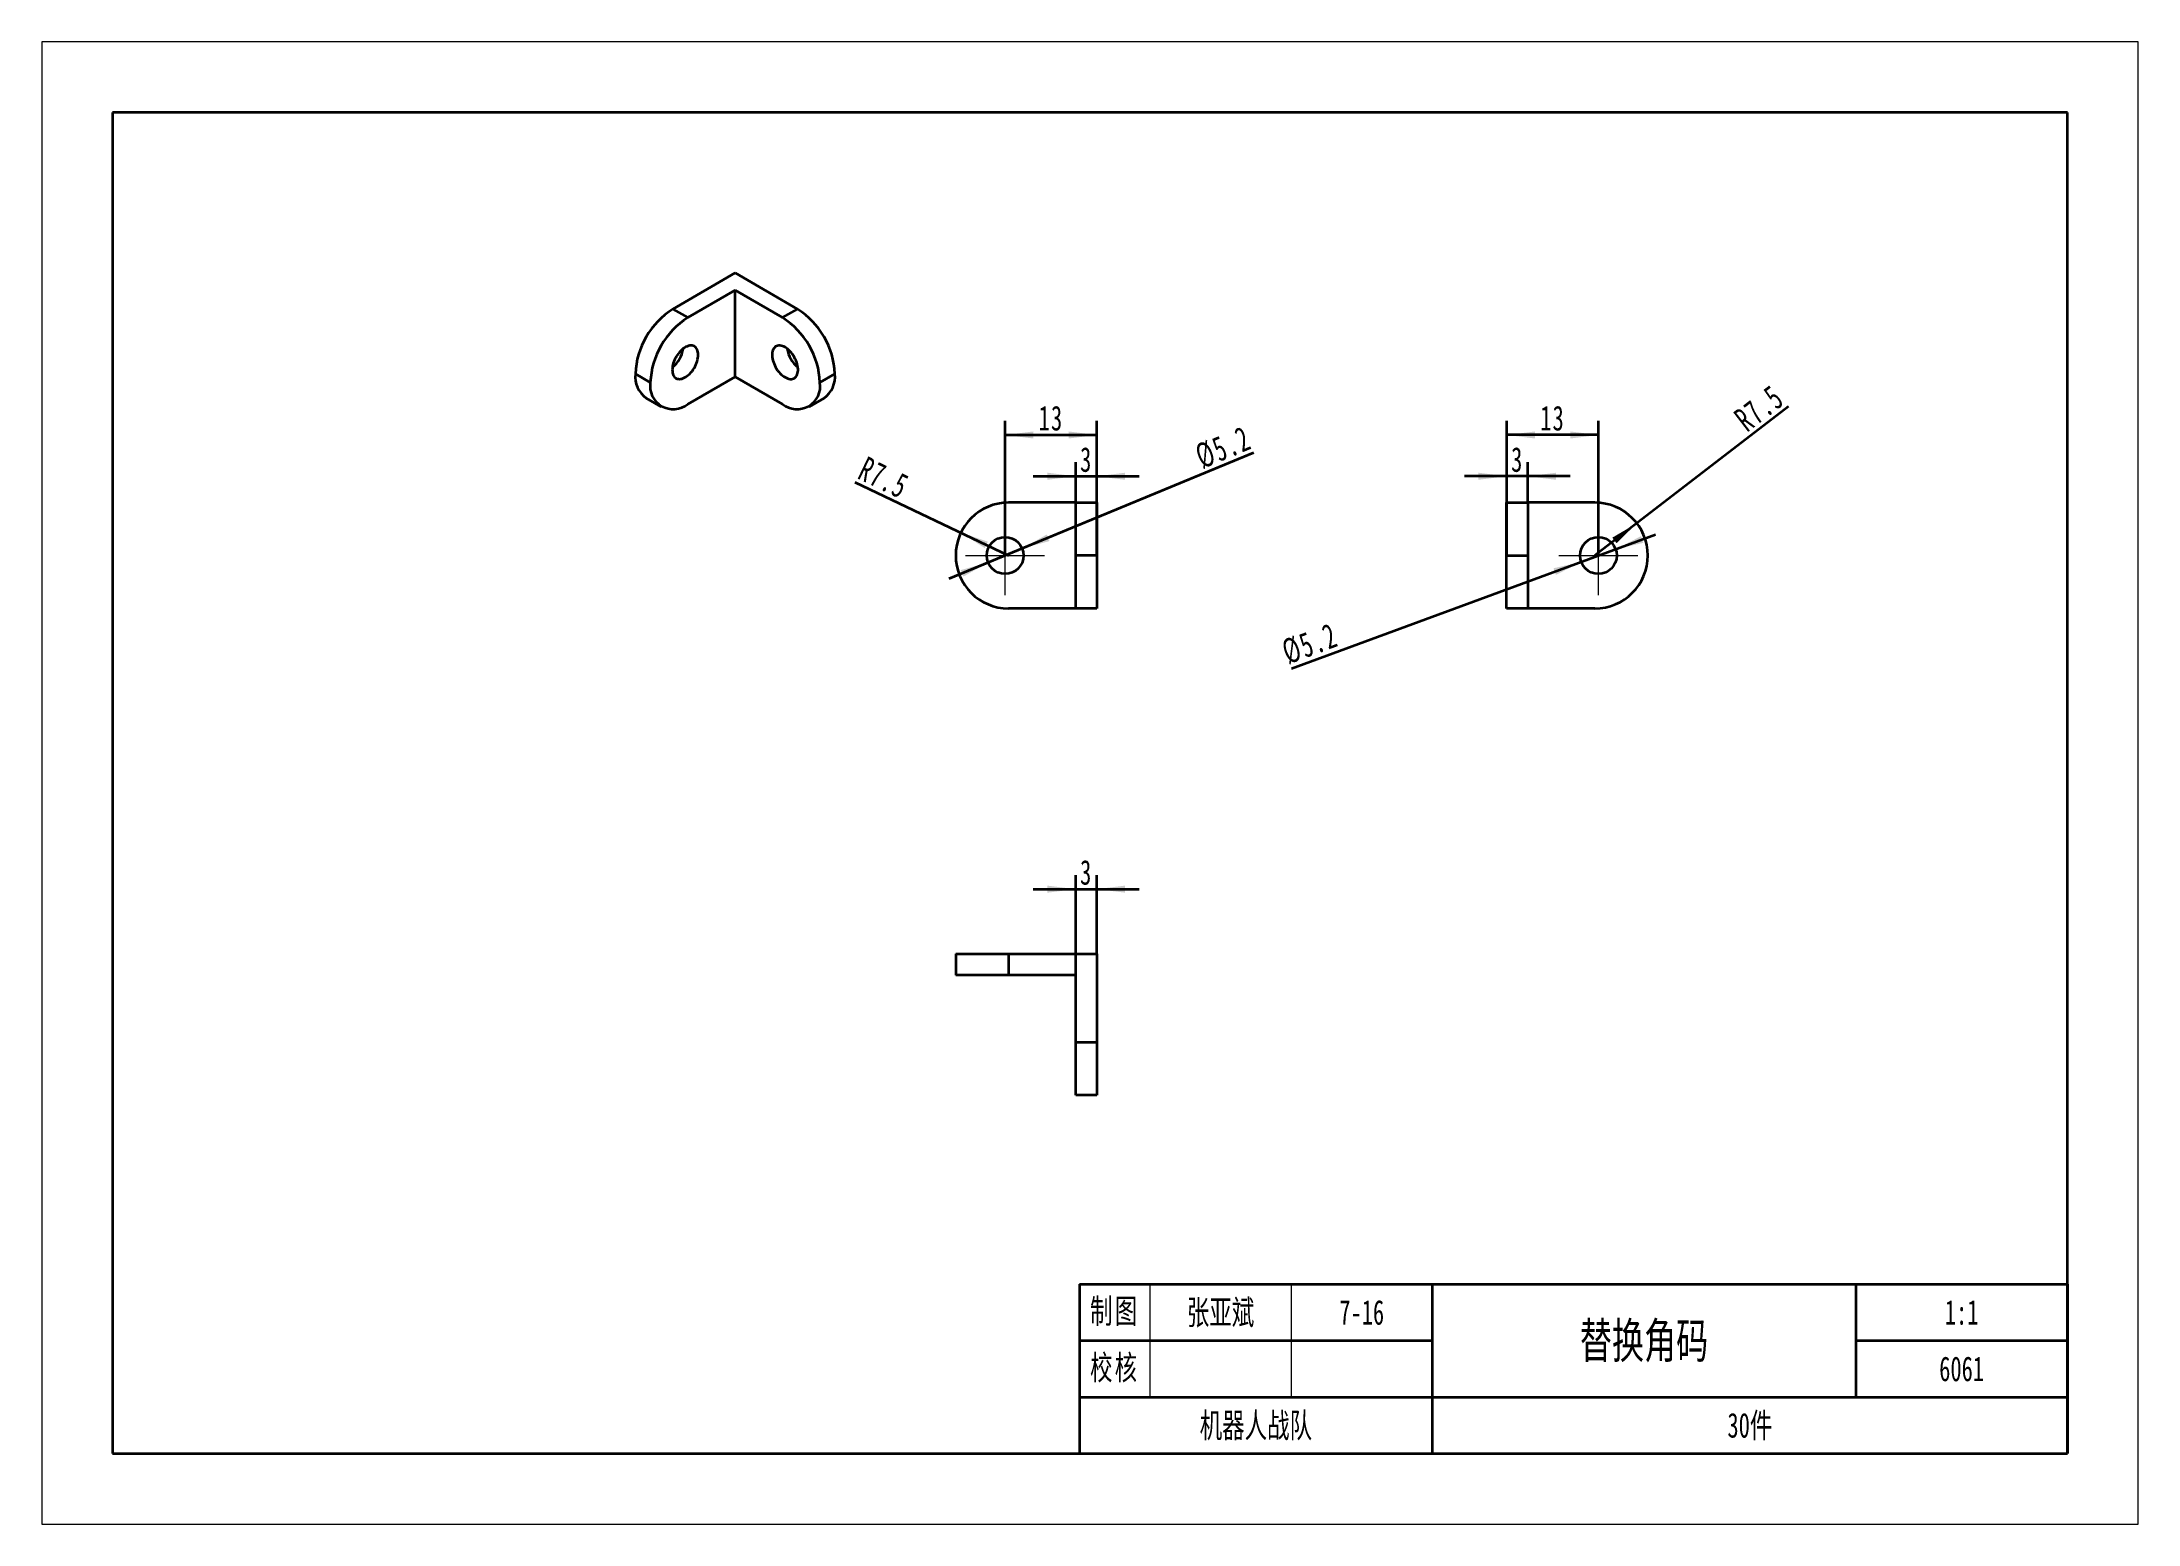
# Model space of a CAD drawing. Header units: millimetres. Extents: x -148 to 148, y -105 to 105.
import ezdxf
from ezdxf.enums import TextEntityAlignment as Align

# ---------------------------------------------------------------- set-up
doc = ezdxf.new("R2010")
doc.units = ezdxf.units.MM
doc.linetypes.add('点画线', pattern=[18, 12, -2, 2, -2])
doc.layers.get('0').update_dxf_attribs({"lineweight": 35})
for name, color, linetype, lineweight in [('中心线层', 1, '点画线', 18), ('尺寸线层', 3, 'Continuous', 18), ('粗实线层', 7, 'Continuous', 35), ('细实线层', 7, 'Continuous', 18)]:
    doc.layers.add(name, color=color, linetype=linetype, lineweight=lineweight)
doc.styles.add('标准', font='', dxfattribs={"width": 0.667})
doc.styles.get('标准').set_extended_font_data('宋体')
doc.dimstyles.new('GB_尺寸', dxfattribs={"dimtxt": 3.5, "dimasz": 4, "dimexe": 2, "dimexo": 0, "dimtad": 1, "dimdsep": 46, "dimtxsty": '标准', "dimblk": '_CAXARROW', "dimcen": 0, "dimdle": 6, "dimazin": 2, "dimtfac": 0.707107, "dimtdec": 3, "dimtmove": 2, "dimatfit": 3, "dimfxl": 0, "dimfrac": 2, "dimtolj": 1, "dimtzin": 0, "dimarcsym": 0})

# ---------------------------------------------------------------- blocks, each defined once
blk = doc.blocks.new('$CAXA_FRAME_13B17AC1$')
at = {"layer": '粗实线层'}
for p, q in [((-138.5, 95), (-138.5, -95)), ((138.5, 95), (-138.5, 95)), ((138.5, -95), (138.5, 95)), ((-138.5, -95), (138.5, -95))]:
    blk.add_line(p, q, dxfattribs=at)
at = {"layer": '细实线层'}
for p, q in [((148.5, 105), (-148.5, 105)), ((-148.5, 105), (-148.5, -105)), ((148.5, -105), (148.5, 105)), ((-148.5, -105), (148.5, -105))]:
    blk.add_line(p, q, dxfattribs=at)
blk = doc.blocks.new('$CAXA_TITLE_151E506F$')
at = {"layer": '粗实线层'}
for p, q in [((-140, 24), (-140, 0)), ((-140, 24), (0, 24)), ((-90, 24), (-90, 0)), ((-30, 24), (-30, 8)), ((0, 24), (0, 0)), ((0, 24), (0, 8)), ((-140, 16), (-90, 16)), ((-30, 16), (0, 16)), ((-140, 8), (0, 8)), ((-140, 0), (0, 0))]:
    blk.add_line(p, q, dxfattribs=at)
at = {"layer": '细实线层'}
for p, q in [((-130, 24), (-130, 8)), ((-110, 24), (-110, 8))]:
    blk.add_line(p, q, dxfattribs=at)
at = {"layer": '尺寸线层', "char_height": 3.481, "width": 18, "attachment_point": 5, "line_spacing_factor": 0.963108, "style": '标准'}
for s, insert in [('\\T1.1;制图', (-135, 20)), ('\\T1.1;校核', (-135, 12))]:
    blk.add_mtext(s, dxfattribs=dict(at, insert=insert))
at = {"layer": '尺寸线层', "style": '标准', "width": 0.667}
for tag, height, p in [('制图签名', 3.63, (-120, 20)), ('制图日期', 3.63, (-100, 20)), ('图纸比例', 3.63, (-15, 20)), ('图纸名称', 5.19, (-60, 16)), ('校核签名', 3.63, (-120, 12)), ('校核日期', 3.63, (-100, 12)), ('重量', 3.63, (-15, 12)), ('院校名称', 3.63, (-115, 4)), ('图纸编号', 3.63, (-45, 4))]:
    blk.add_attdef(tag, text='', height=height, dxfattribs=at).set_placement(p, align=Align.MIDDLE_CENTER)
blk = doc.blocks.new('*X4')
at = {"layer": '尺寸线层', "linetype": 'Continuous', "lineweight": 35}
for points in [[(-12.03, 49.31), (-8.03, 49.81), (-8.03, 48.81)], [(0.97, 49.31), (-3.03, 49.81), (-3.03, 48.81)]]:
    blk.add_hatch(color=0, dxfattribs=at).paths.add_polyline_path(points, flags=0)
at = {"layer": '尺寸线层', "color": 0, "linetype": 'Continuous', "lineweight": 35}
for p, q in [((-12.03, 32.23), (-12.03, 51.31)), ((0.97, 32.23), (0.97, 51.31)), ((-12.03, 49.31), (0.97, 49.31))]:
    blk.add_line(p, q, dxfattribs=at)
at = {"layer": '尺寸线层', "color": 0, "lineweight": 35, "insert": (-5.53, 51.67), "char_height": 3.5, "width": 7, "attachment_point": 5, "line_spacing_factor": 1.15057, "style": '标准'}
blk.add_mtext('\\T1.1;13', dxfattribs=at)
blk = doc.blocks.new('_CAXARROW')
blk.add_hatch(color=0).paths.add_polyline_path([(0, 0), (-1, 0.125), (-1, -0.125)], flags=0)
blk = doc.blocks.new('*X5')
at = {"layer": '尺寸线层', "linetype": 'Continuous', "lineweight": 35}
blk.add_hatch(color=0, dxfattribs=at).paths.add_polyline_path([(-18.3, 35.46), (-14.47, 34.19), (-14.9, 33.28)], flags=0)
at = {"layer": '尺寸线层', "color": 0, "linetype": 'Continuous', "lineweight": 35}
blk.add_line((-33.32, 42.63), (-11.53, 32.23), dxfattribs=at)
at = {"layer": '尺寸线层', "color": 0, "linetype": 'Continuous', "lineweight": 35, "insert": (-29.22, 43.26), "char_height": 3.5, "width": 13.7305, "attachment_point": 5, "rotation": 334.4809, "line_spacing_factor": 1.15057, "style": '标准'}
blk.add_mtext('\\T1.1;R7.5', dxfattribs=at)
blk = doc.blocks.new('*X6')
at = {"layer": '尺寸线层', "linetype": 'Continuous', "lineweight": 35}
for points in [[(-9.63, 33.22), (-5.74, 34.28), (-6.12, 35.21)], [(-14.43, 31.24), (-17.94, 29.25), (-18.32, 30.17)]]:
    blk.add_hatch(color=0, dxfattribs=at).paths.add_polyline_path(points, flags=0)
at = {"layer": '尺寸线层', "color": 0, "linetype": 'Continuous', "lineweight": 35}
blk.add_line((23.18, 46.76), (-19.98, 28.95), dxfattribs=at)
at = {"layer": '尺寸线层', "color": 0, "lineweight": 35, "insert": (18.88, 47.53), "char_height": 3.5, "width": 14.6956, "attachment_point": 5, "rotation": 22.4219, "line_spacing_factor": 1.15057, "style": '标准'}
blk.add_mtext('\\T1.1;%%C5.2', dxfattribs=at)
blk = doc.blocks.new('*X7')
at = {"layer": '尺寸线层', "linetype": 'Continuous', "lineweight": 35}
for points in [[(-2.03, 43.46), (-6.03, 43.96), (-6.03, 42.96)], [(0.97, 43.46), (4.97, 43.96), (4.97, 42.96)]]:
    blk.add_hatch(color=0, dxfattribs=at).paths.add_polyline_path(points, flags=0)
at = {"layer": '尺寸线层', "color": 0, "linetype": 'Continuous', "lineweight": 35}
for p, q in [((-2.03, 39.73), (-2.03, 45.46)), ((0.97, 39.73), (0.97, 45.46)), ((-8.03, 43.46), (6.97, 43.46))]:
    blk.add_line(p, q, dxfattribs=at)
at = {"layer": '尺寸线层', "color": 0, "lineweight": 35, "insert": (-0.53, 45.81), "char_height": 3.5, "width": 7, "attachment_point": 5, "line_spacing_factor": 1.15057, "style": '标准'}
blk.add_mtext('\\T1.1;3', dxfattribs=at)
blk = doc.blocks.new('*X8')
at = {"layer": '尺寸线层', "linetype": 'Continuous', "lineweight": 35}
for points in [[(59.04, 49.31), (63.04, 48.81), (63.04, 49.81)], [(72.04, 49.31), (68.04, 48.81), (68.04, 49.81)]]:
    blk.add_hatch(color=0, dxfattribs=at).paths.add_polyline_path(points, flags=0)
at = {"layer": '尺寸线层', "color": 0, "linetype": 'Continuous', "lineweight": 35}
for p, q in [((59.04, 32.23), (59.04, 51.31)), ((72.04, 32.23), (72.04, 51.31)), ((72.04, 49.31), (59.04, 49.31))]:
    blk.add_line(p, q, dxfattribs=at)
at = {"layer": '尺寸线层', "color": 0, "lineweight": 35, "insert": (65.54, 51.67), "char_height": 3.5, "width": 7, "attachment_point": 5, "line_spacing_factor": 1.15057, "style": '标准'}
blk.add_mtext('\\T1.1;13', dxfattribs=at)
blk = doc.blocks.new('*X9')
at = {"layer": '尺寸线层', "linetype": 'Continuous', "lineweight": 35}
for points in [[(59.04, 43.46), (55.04, 42.96), (55.04, 43.96)], [(62.04, 43.46), (66.04, 42.96), (66.04, 43.96)]]:
    blk.add_hatch(color=0, dxfattribs=at).paths.add_polyline_path(points, flags=0)
at = {"layer": '尺寸线层', "color": 0, "linetype": 'Continuous', "lineweight": 35}
for p, q in [((59.04, 39.73), (59.04, 45.46)), ((62.04, 39.73), (62.04, 45.46)), ((68.04, 43.46), (53.04, 43.46))]:
    blk.add_line(p, q, dxfattribs=at)
at = {"layer": '尺寸线层', "color": 0, "lineweight": 35, "insert": (60.54, 45.81), "char_height": 3.5, "width": 7, "attachment_point": 5, "line_spacing_factor": 1.15057, "style": '标准'}
blk.add_mtext('\\T1.1;3', dxfattribs=at)
blk = doc.blocks.new('*X10')
at = {"layer": '尺寸线层', "linetype": 'Continuous', "lineweight": 35}
blk.add_hatch(color=0, dxfattribs=at).paths.add_polyline_path([(77.48, 36.8), (74.61, 33.97), (74, 34.76)], flags=0)
at = {"layer": '尺寸线层', "color": 0, "linetype": 'Continuous', "lineweight": 35}
blk.add_line((98.96, 53.34), (71.54, 32.23), dxfattribs=at)
at = {"layer": '尺寸线层', "color": 0, "linetype": 'Continuous', "lineweight": 35, "insert": (94.81, 53.1), "char_height": 3.5, "width": 13.7305, "attachment_point": 5, "rotation": 37.5901, "line_spacing_factor": 1.15057, "style": '标准'}
blk.add_mtext('\\T1.1;R7.5', dxfattribs=at)
blk = doc.blocks.new('*X11')
at = {"layer": '尺寸线层', "linetype": 'Continuous', "lineweight": 35}
for points in [[(74.48, 33.12), (78.06, 34.97), (78.4, 34.03)], [(69.59, 31.33), (65.67, 30.42), (66.01, 29.48)]]:
    blk.add_hatch(color=0, dxfattribs=at).paths.add_polyline_path(points, flags=0)
at = {"layer": '尺寸线层', "color": 0, "linetype": 'Continuous', "lineweight": 35}
blk.add_line((28.53, 16.24), (80.11, 35.19), dxfattribs=at)
at = {"layer": '尺寸线层', "color": 0, "lineweight": 35, "insert": (31.16, 19.72), "char_height": 3.5, "width": 14.6956, "attachment_point": 5, "rotation": 20.1766, "line_spacing_factor": 1.15057, "style": '标准'}
blk.add_mtext('\\T1.1;%%C5.2', dxfattribs=at)
blk = doc.blocks.new('*X12')
at = {"layer": '尺寸线层', "linetype": 'Continuous', "lineweight": 35}
for points in [[(-2.03, -15.04), (-6.03, -14.54), (-6.03, -15.54)], [(0.97, -15.04), (4.97, -14.54), (4.97, -15.54)]]:
    blk.add_hatch(color=0, dxfattribs=at).paths.add_polyline_path(points, flags=0)
at = {"layer": '尺寸线层', "color": 0, "linetype": 'Continuous', "lineweight": 35}
for p, q in [((-2.03, -27.21), (-2.03, -13.04)), ((0.97, -24.21), (0.97, -13.04)), ((-8.03, -15.04), (6.97, -15.04))]:
    blk.add_line(p, q, dxfattribs=at)
at = {"layer": '尺寸线层', "color": 0, "lineweight": 35, "insert": (-0.53, -12.69), "char_height": 3.5, "width": 7, "attachment_point": 5, "line_spacing_factor": 1.15057, "style": '标准'}
blk.add_mtext('\\T1.1;3', dxfattribs=at)

msp = doc.modelspace()

# ---------------------------------------------------------------- linework, layer by layer
at = {"layer": '中心线层'}
for p, q in [((-12.03, 26.628), (-12.03, 37.828)), ((72.035, 26.628), (72.035, 37.828)), ((-17.63, 32.228), (-6.43, 32.228)), ((66.435, 32.228), (77.635, 32.228))]:
    msp.add_line(p, q, dxfattribs=at)
at = {"layer": '粗实线层', "color": 7, "linetype": 'Continuous', "lineweight": 35}
for p, q in [((-59.116, 67.158), (-50.278, 72.261)), ((-50.278, 72.261), (-41.439, 67.158)), ((-50.278, 69.811), (-56.995, 65.934)), ((-43.56, 65.934), (-50.278, 69.811)), ((-50.278, 57.563), (-50.278, 69.811)), ((-59.116, 67.158), (-56.995, 65.934)), ((-43.56, 65.934), (-41.439, 67.158)), ((-64.42, 57.973), (-62.298, 56.748)), ((-50.278, 57.563), (-56.995, 53.685)), ((-43.56, 53.685), (-50.278, 57.563)), ((-36.135, 57.973), (-38.257, 56.748)), ((-62.866, 54.539), (-60.745, 53.314)), ((-39.81, 53.314), (-37.689, 54.539)), ((-2.03, 39.728), (-11.53, 39.728)), ((-2.03, 32.228), (-2.03, 39.728)), ((-2.03, 39.728), (0.97, 39.728)), ((0.97, 39.728), (0.97, 32.228)), ((59.035, 32.228), (59.035, 39.728)), ((59.035, 39.728), (62.035, 39.728)), ((62.035, 39.728), (62.035, 32.228)), ((71.535, 39.728), (62.035, 39.728)), ((-2.03, 24.728), (-2.03, 32.228)), ((0.97, 32.228), (-2.03, 32.228)), ((0.97, 32.228), (0.97, 24.728)), ((59.035, 32.228), (62.035, 32.228)), ((59.035, 24.728), (59.035, 32.228)), ((62.035, 32.228), (62.035, 24.728)), ((-2.03, 24.728), (-11.53, 24.728)), ((0.97, 24.728), (-2.03, 24.728)), ((62.035, 24.728), (59.035, 24.728)), ((71.535, 24.728), (62.035, 24.728)), ((-19.03, -24.211), (-19.03, -27.211)), ((-19.03, -24.211), (-11.53, -24.211)), ((-11.53, -24.211), (-11.53, -27.211)), ((-11.53, -24.211), (0.97, -24.211)), ((0.97, -24.211), (0.97, -36.711)), ((-11.53, -27.211), (-19.03, -27.211)), ((-2.03, -27.211), (-11.53, -27.211)), ((-2.03, -36.711), (-2.03, -27.211)), ((-2.03, -36.711), (0.97, -36.711)), ((-2.03, -44.211), (-2.03, -36.711)), ((0.97, -36.711), (0.97, -44.211)), ((0.97, -44.211), (-2.03, -44.211))]:
    msp.add_line(p, q, dxfattribs=at)
for points in [[(-59.187, 58.544), (-59.178, 58.335), (-59.149, 58.138), (-59.103, 57.957), (-59.038, 57.793), (-58.956, 57.647), (-58.858, 57.521), (-58.744, 57.417), (-58.615, 57.335), (-58.474, 57.277), (-58.321, 57.242), (-58.158, 57.232), (-57.987, 57.246), (-57.809, 57.284), (-57.627, 57.346), (-57.442, 57.431), (-57.256, 57.539), (-57.07, 57.668), (-56.888, 57.816), (-56.71, 57.983), (-56.539, 58.167), (-56.376, 58.365), (-56.223, 58.576), (-56.082, 58.798), (-55.954, 59.028), (-55.84, 59.264), (-55.741, 59.503), (-55.659, 59.743), (-55.594, 59.982), (-55.548, 60.218), (-55.52, 60.446), (-55.51, 60.667), (-55.52, 60.876), (-55.548, 61.072), (-55.594, 61.254), (-55.659, 61.418), (-55.741, 61.564), (-55.84, 61.689), (-55.954, 61.794), (-56.082, 61.875), (-56.223, 61.934), (-56.376, 61.968), (-56.539, 61.979), (-56.71, 61.965), (-56.888, 61.927), (-57.07, 61.865), (-57.256, 61.779), (-57.442, 61.672), (-57.627, 61.543), (-57.809, 61.395), (-57.987, 61.228), (-58.158, 61.044), (-58.321, 60.846), (-58.474, 60.635), (-58.615, 60.413), (-58.744, 60.183), (-58.858, 59.947), (-58.956, 59.708), (-59.038, 59.467), (-59.103, 59.228), (-59.149, 58.993), (-59.178, 58.764), (-59.187, 58.544)], [(-43.206, 57.482), (-43.02, 57.386), (-42.836, 57.312), (-42.656, 57.262), (-42.481, 57.236), (-42.314, 57.234), (-42.156, 57.257), (-42.009, 57.303), (-41.874, 57.373), (-41.753, 57.467), (-41.646, 57.582), (-41.556, 57.718), (-41.482, 57.873), (-41.427, 58.046), (-41.389, 58.235), (-41.37, 58.438), (-41.37, 58.653), (-41.389, 58.878), (-41.427, 59.11), (-41.482, 59.347), (-41.556, 59.587), (-41.646, 59.828), (-41.753, 60.066), (-41.874, 60.299), (-42.009, 60.525), (-42.156, 60.742), (-42.314, 60.947), (-42.481, 61.138), (-42.656, 61.313), (-42.836, 61.471), (-43.02, 61.61), (-43.206, 61.728), (-43.392, 61.825), (-43.577, 61.899), (-43.757, 61.949), (-43.932, 61.975), (-44.099, 61.977), (-44.257, 61.954), (-44.404, 61.908), (-44.539, 61.837), (-44.66, 61.744), (-44.767, 61.629), (-44.857, 61.493), (-44.931, 61.338), (-44.986, 61.165), (-45.024, 60.976), (-45.043, 60.773), (-45.043, 60.558), (-45.024, 60.333), (-44.986, 60.101), (-44.931, 59.863), (-44.857, 59.623), (-44.767, 59.383), (-44.66, 59.145), (-44.539, 58.912), (-44.404, 58.686), (-44.257, 58.469), (-44.099, 58.264), (-43.932, 58.073), (-43.757, 57.897), (-43.577, 57.739), (-43.392, 57.601), (-43.206, 57.482)]]:
    msp.add_lwpolyline(points, dxfattribs=at)
for centre in [(-12.03, 32.228), (72.035, 32.228)]:
    msp.add_circle(centre, 2.6, dxfattribs=at)
for centre, radius, start, end in [((-52.936, 57.466), 11.495, 122.52618, 177.47382), ((-50.814, 56.241), 11.495, 122.52618, 177.47382), ((-49.741, 56.241), 11.495, 2.52618, 57.47382), ((-47.62, 57.466), 11.495, 2.52618, 57.47382), ((-61.776, 62.161), 4.168, 308.85727, 351.1481), ((-38.78, 62.161), 4.167, 188.84551, 231.14912), ((-60.706, 57.584), 3.734, 174.03066, 234.65716), ((-59.055, 56.241), 3.282, 171.11176, 308.87748), ((-41.5, 56.241), 3.282, 231.12252, 8.88824), ((-39.849, 57.584), 3.734, 305.34284, 5.96934), ((-11.53, 32.228), 7.5, 90, 180), ((71.535, 32.228), 7.5, 0, 90), ((-11.53, 32.228), 7.5, 180, 270), ((71.535, 32.228), 7.5, 270, 0)]:
    msp.add_arc(centre, radius, start, end, dxfattribs=at)

# ---------------------------------------------------------------- block references
at = {"layer": '粗实线层'}
msp.add_blockref('$CAXA_FRAME_13B17AC1$', (0, 0), dxfattribs=at)
ref = msp.add_blockref('$CAXA_TITLE_151E506F$', (138.5, -95), dxfattribs=at)
ref.add_attrib('院校名称', '机器人战队', dxfattribs={"layer": '尺寸线层', "height": 3.5, "style": '标准', "width": 0.667}).set_placement((23.5, -91), align=Align.MIDDLE_CENTER)
ref.add_attrib('图纸名称', '替换角码', dxfattribs={"layer": '尺寸线层', "height": 5, "style": '标准', "width": 0.667}).set_placement((78.5, -79), align=Align.MIDDLE_CENTER)
ref.add_attrib('图纸编号', '30件', dxfattribs={"layer": '尺寸线层', "height": 3.5, "style": '标准', "width": 0.667}).set_placement((93.5, -91), align=Align.MIDDLE_CENTER)
ref.add_attrib('图纸比例', '1:1', dxfattribs={"layer": '尺寸线层', "height": 3.5, "style": '标准', "width": 0.667}).set_placement((123.5, -75), align=Align.MIDDLE_CENTER)
ref.add_attrib('重量', '6061', dxfattribs={"layer": '尺寸线层', "height": 3.5, "style": '标准', "width": 0.667}).set_placement((123.5, -83), align=Align.MIDDLE_CENTER)
ref.add_attrib('制图签名', '张亚斌', dxfattribs={"layer": '尺寸线层', "height": 3.5, "style": '标准', "width": 0.667}).set_placement((18.5, -75), align=Align.MIDDLE_CENTER)
ref.add_attrib('制图日期', '7-16', dxfattribs={"layer": '尺寸线层', "height": 3.5, "style": '标准', "width": 0.667}).set_placement((38.5, -75), align=Align.MIDDLE_CENTER)

# ---------------------------------------------------------------- dimensions: what is measured, and where the dimension line sits
at = {"layer": '尺寸线层', "lineweight": 35}
for center, mpoint, picture, middle in [((71.535, 32.228), (77.478, 36.803), '*X10', (96.239, 51.245)), ((-11.53, 32.228), (-18.298, 35.459), '*X5', (-30.226, 41.153))]:
    dim = msp.add_radius_dim(center=center, mpoint=mpoint, dimstyle='GB_尺寸', override={"dimpost": 'R<>', "dimsah": 1, "dimtfill": 1, "dimtzin": 0}, dxfattribs=at)
    dim.commit()
    dim.dimension.update_dxf_attribs({"geometry": picture, "text_midpoint": middle})
for base, p1, p2, picture, middle in [((0.97, 49.309), (-12.03, 32.228), (0.97, 32.228), '*X4', (-5.53, 51.674)), ((59.035, 49.309), (72.035, 32.228), (59.035, 32.228), '*X8', (65.535, 51.674)), ((59.035, 43.459), (62.035, 39.728), (59.035, 39.728), '*X9', (60.535, 45.815))]:
    dim = msp.add_linear_dim(base=base, p1=p1, p2=p2, dimstyle='GB_尺寸', override={"dimsah": 1, "dimtfill": 1, "dimtzin": 0}, dxfattribs=at)
    dim.commit()
    dim.dimension.update_dxf_attribs({"geometry": picture, "text_midpoint": middle})
for p1, p2, picture, middle in [((-14.434, 31.236), (-9.627, 33.219), '*X6', (19.783, 45.354)), ((74.476, 33.124), (69.595, 31.331), '*X11', (31.977, 17.507))]:
    dim = msp.add_diameter_dim_2p(p1=p1, p2=p2, dimstyle='GB_尺寸', override={"dimpost": '%%C<>', "dimsah": 1, "dimtfill": 1, "dimtzin": 0}, dxfattribs=at)
    dim.commit()
    dim.dimension.update_dxf_attribs({"geometry": picture, "text_midpoint": middle, "dimtype": 163})
for base, p1, p2, picture, middle in [((0.97, 43.459), (-2.03, 39.728), (0.97, 39.728), '*X7', (-0.53, 45.815)), ((0.97, -15.041), (-2.03, -27.211), (0.97, -24.211), '*X12', (-0.53, -12.685))]:
    dim = msp.add_linear_dim(base=base, p1=p1, p2=p2, angle=180, dimstyle='GB_尺寸', override={"dimsah": 1, "dimtfill": 1, "dimtzin": 0}, dxfattribs=at)
    dim.commit()
    dim.dimension.update_dxf_attribs({"geometry": picture, "text_midpoint": middle})

doc.saveas('drawing.dxf')
